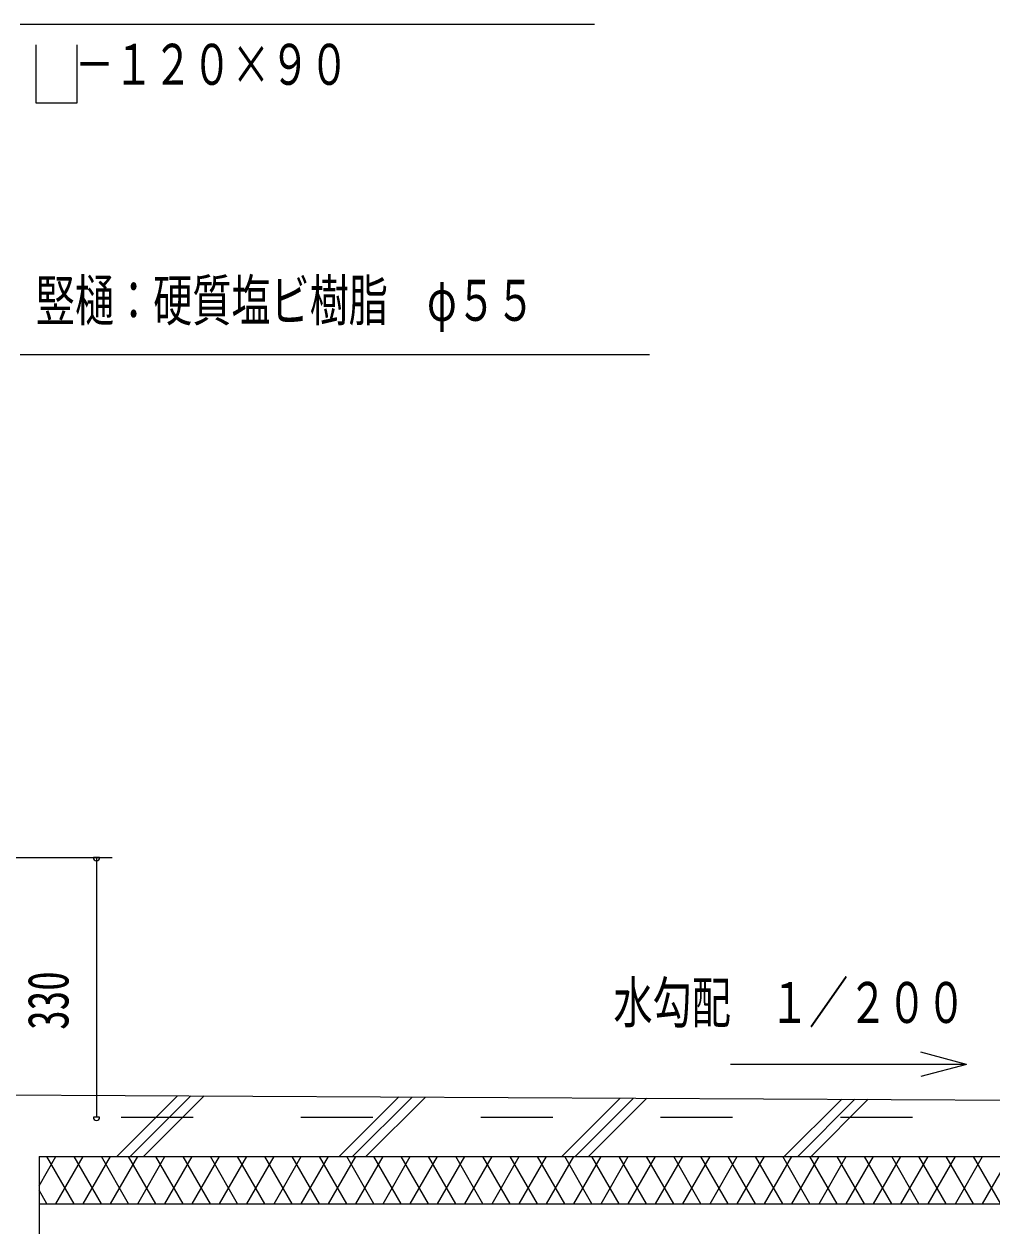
# Model space of a CAD drawing. Units: millimetres, scale not verified. Extents: x -31545 to 31552, y -14700 to 14700.
# Drawn here: x 22710 to 27016, y 1049 to 6396 of the extents above; entities that cross this region are included whole.
import ezdxf
from ezdxf.enums import TextEntityAlignment as Align

# ---------------------------------------------------------------- set-up
doc = ezdxf.new("R2010")
doc.units = ezdxf.units.MM
doc.header["$LTSCALE"] = 80
doc.linetypes.add('USER2', pattern=[10, 4, -6])
for name, color, linetype, lineweight in [('0-6_2-02BOLD', 7, 'Continuous', 18), ('0-7_2-12HIDDEN', 3, 'USER2', 18), ('0-A_2-52DIM', 3, 'Continuous', 18), ('0-B_2-62HATCH', 2, 'Continuous', 18)]:
    doc.layers.add(name, color=color, linetype=linetype, lineweight=lineweight)
doc.styles.add('ＭＳ ゴシック', font='')
doc.styles.get('ＭＳ ゴシック').set_extended_font_data('MS Gothic')

msp = doc.modelspace()

# ---------------------------------------------------------------- linework, layer by layer
at = {"layer": '0-6_2-02BOLD'}
for p, q in [((22110.67, 1634.25), (28412.24, 1602.9)), ((22777.25, 1357.9), (22777.25, 1007.9)), ((22777.25, 1357.9), (28412.24, 1357.9)), ((22777.25, 1147.9), (28412.24, 1147.9))]:
    msp.add_line(p, q, dxfattribs=at)
at = {"layer": '0-7_2-12HIDDEN'}
msp.add_line((14342.24, 1532.9), (28412.24, 1532.9), dxfattribs=at)
at = {"layer": '0-A_2-52DIM'}
for p, q in [((22692.6, 6396.09), (25247.6, 6396.09)), ((22946.9, 6046.09), (22946.9, 6303.61)), ((22692.6, 4926.09), (25492.6, 4926.09)), ((22402.74, 2687.9), (23102.74, 2687.9)), ((23046.74, 2687.9), (23018.74, 2687.9)), ((23032.75, 2687.9), (23032.75, 1532.9)), ((26902.66, 1767.69), (26699.82, 1822.04)), ((26902.66, 1767.69), (25852.67, 1767.69)), ((26902.66, 1767.69), (26699.82, 1713.33)), ((23046.74, 1532.9), (23018.74, 1532.9))]:
    msp.add_line(p, q, dxfattribs=at)
msp.add_lwpolyline([(22762.6, 6303.61), (22762.6, 6046.09), (22946.9, 6046.09)], dxfattribs=at)
for centre in [(23032.74, 2687.9), (23032.74, 1532.9)]:
    msp.add_arc(centre, 14, 180, 0, dxfattribs=at)
at = {"layer": '0-B_2-62HATCH'}
for p, q in [((23122.75, 1357.9), (23392.72, 1627.88)), ((23182.15, 1357.9), (23451.82, 1627.58)), ((23241.54, 1357.9), (23510.93, 1627.29)), ((24112.7, 1357.9), (24377.77, 1622.97)), ((24172.1, 1357.9), (24436.87, 1622.68)), ((24231.49, 1357.9), (24495.98, 1622.39)), ((25102.65, 1357.9), (25362.82, 1618.07)), ((25162.05, 1357.9), (25421.92, 1617.78)), ((25221.44, 1357.9), (25481.03, 1617.49)), ((26092.6, 1357.9), (26347.87, 1613.17)), ((26152, 1357.9), (26406.97, 1612.88)), ((26211.39, 1357.9), (26466.08, 1612.59)), ((22777.25, 1227.79), (22852.37, 1357.9)), ((22933.2, 1147.9), (22811.96, 1357.9)), ((22852.37, 1147.9), (22973.61, 1357.9)), ((23054.44, 1147.9), (22933.2, 1357.9)), ((22973.61, 1147.9), (23094.85, 1357.9)), ((23175.68, 1147.9), (23054.44, 1357.9)), ((23094.85, 1147.9), (23216.1, 1357.9)), ((23296.93, 1147.9), (23175.68, 1357.9)), ((23216.1, 1147.9), (23337.34, 1357.9)), ((23418.17, 1147.9), (23296.93, 1357.9)), ((23337.34, 1147.9), (23458.59, 1357.9)), ((23539.41, 1147.9), (23418.17, 1357.9)), ((23458.59, 1147.9), (23579.83, 1357.9)), ((23660.66, 1147.9), (23539.42, 1357.9)), ((23579.83, 1147.9), (23701.07, 1357.9)), ((23781.9, 1147.9), (23660.66, 1357.9)), ((23701.07, 1147.9), (23822.32, 1357.9)), ((23903.15, 1147.9), (23781.9, 1357.9)), ((23822.32, 1147.9), (23943.56, 1357.9)), ((24024.39, 1147.9), (23903.15, 1357.9)), ((23943.56, 1147.9), (24064.8, 1357.9)), ((24145.63, 1147.9), (24024.39, 1357.9)), ((24064.8, 1147.9), (24186.05, 1357.9)), ((24266.88, 1147.9), (24145.64, 1357.9)), ((24186.05, 1147.9), (24307.29, 1357.9)), ((24388.12, 1147.9), (24266.88, 1357.9)), ((24307.29, 1147.9), (24428.53, 1357.9)), ((24509.36, 1147.9), (24388.12, 1357.9)), ((24428.53, 1147.9), (24549.78, 1357.9)), ((24630.61, 1147.9), (24509.36, 1357.9)), ((24549.78, 1147.9), (24671.02, 1357.9)), ((24751.85, 1147.9), (24630.61, 1357.9)), ((24671.02, 1147.9), (24792.26, 1357.9)), ((24873.09, 1147.9), (24751.85, 1357.9)), ((24792.27, 1147.9), (24913.51, 1357.9)), ((24994.34, 1147.9), (24873.09, 1357.9)), ((24913.51, 1147.9), (25034.75, 1357.9)), ((25115.58, 1147.9), (24994.34, 1357.9)), ((25034.75, 1147.9), (25156, 1357.9)), ((25236.83, 1147.9), (25115.58, 1357.9)), ((25156, 1147.9), (25277.24, 1357.9)), ((25358.07, 1147.9), (25236.83, 1357.9)), ((25277.24, 1147.9), (25398.48, 1357.9)), ((25479.31, 1147.9), (25358.07, 1357.9)), ((25398.48, 1147.9), (25519.72, 1357.9)), ((25600.56, 1147.9), (25479.32, 1357.9)), ((25519.73, 1147.9), (25640.97, 1357.9)), ((25721.8, 1147.9), (25600.56, 1357.9)), ((25640.97, 1147.9), (25762.22, 1357.9)), ((25843.04, 1147.9), (25721.8, 1357.9)), ((25762.21, 1147.9), (25883.46, 1357.9)), ((25964.29, 1147.9), (25843.04, 1357.9)), ((25883.46, 1147.9), (26004.7, 1357.9)), ((26085.53, 1147.9), (25964.29, 1357.9)), ((26004.7, 1147.9), (26125.95, 1357.9)), ((26206.77, 1147.9), (26085.53, 1357.9)), ((26125.95, 1147.9), (26247.19, 1357.9)), ((26328.02, 1147.9), (26206.78, 1357.9)), ((26247.19, 1147.9), (26368.43, 1357.9)), ((26449.26, 1147.9), (26328.02, 1357.9)), ((26368.43, 1147.9), (26489.68, 1357.9)), ((26570.51, 1147.9), (26449.26, 1357.9)), ((26489.68, 1147.9), (26610.92, 1357.9)), ((26691.75, 1147.9), (26570.51, 1357.9)), ((26610.92, 1147.9), (26732.16, 1357.9)), ((26812.99, 1147.9), (26691.75, 1357.9)), ((26732.17, 1147.9), (26853.41, 1357.9)), ((26934.24, 1147.9), (26813, 1357.9)), ((26853.41, 1147.9), (26974.65, 1357.9)), ((27055.48, 1147.9), (26934.24, 1357.9)), ((26974.65, 1147.9), (27095.9, 1357.9)), ((22811.95, 1147.9), (22777.25, 1208.02))]:
    msp.add_line(p, q, dxfattribs=at)

# ---------------------------------------------------------------- texts
at = {"layer": '0-A_2-52DIM', "color": 7, "style": 'ＭＳ ゴシック', "width": 0.7}
for s, p in [('\u3000－１２０×９０', (22762.6, 6070.96)), ('竪樋：硬質塩ビ樹脂\u3000φ５５', (22762.6, 5020.97)), ('水勾配\u3000１／２００', (25332.52, 1897.56))]:
    msp.add_text(s, height=182.3, dxfattribs=at).set_placement(p, align=Align.BOTTOM_LEFT)
msp.add_text('330', height=182.3, rotation=90, dxfattribs=at).set_placement((22962.75, 1921.65), align=Align.BOTTOM_LEFT)

doc.saveas('drawing.dxf')
